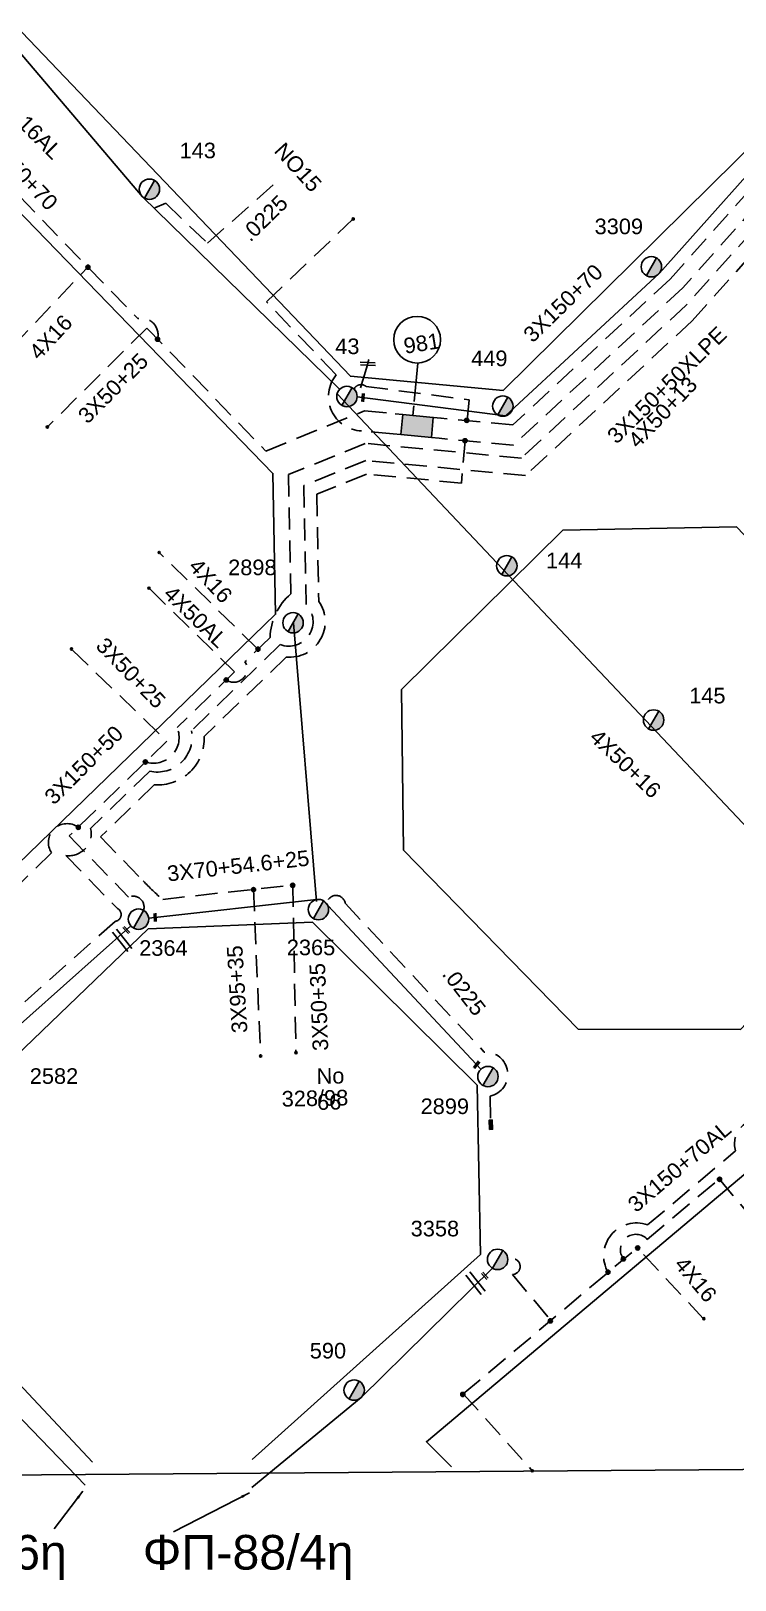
# Model space of a CAD drawing. Header units: millimetres. Extents: x 1421 to 13344, y 800 to 1949.
# Drawn here: x 11926.5 to 12007.7, y 858.4 to 1037.3 of the extents above; entities that cross this region are included whole.
import ezdxf

# ---------------------------------------------------------------- set-up
doc = ezdxf.new("R2010")
doc.units = ezdxf.units.MM
doc.linetypes.add('DASHED', pattern=[19.05, 12.7, -6.35])
for name, color, linetype in [('Link Box 4 Διευθύνσεων', 7, 'Continuous'), ('Pillar', 7, 'Continuous'), ('Άγνωστα', 7, 'Continuous'), ('Γυμνά εναέρια ΧΤ και ΦΟΠ (3Φ)   4x50+16AL', 7, 'Continuous'), ('Εναέρια παροχή ΧΤ 4x16', 7, 'SYN_LINE'), ('Επιγραφές - Σχήματα', 7, 'Continuous'), ('Καλωδια Χ.Τ 3x95+35', 7, 'DASHED'), ('Καλωδια Χ.Τ. 3x50+35', 7, 'Continuous'), ('Καλώδια ΧΤ   3x150+50CU', 7, 'DASHED'), ('Καλώδια ΧΤ   3x150+70AL', 7, 'DASHED'), ('Μηχανική τομή', 7, 'Continuous'), ('Στύλος ΦΜ', 7, 'Continuous'), ('Στύλος ΦΜ @ 1', 7, 'Continuous'), ('Συνδέσεις', 7, 'Continuous'), ('Συνεστραμμένα ΧΤ   3x70+54.6+25 AL', 7, 'SYN_LINE'), ('Τομή', 7, 'Continuous'), ('Υποσταθμός πόλεως', 7, 'Continuous'), ('Υπόβαθρο ΔΕΗ', 7, 'Continuous'), ('Υπόγεια καλώδια Παροχών ΧΤ   .0225', 7, 'DASHED'), ('Υπόγεια καλώδια Παροχών ΧΤ   4x16AL', 7, 'DASHED'), ('Υπόγεια καλώδια Παροχών ΧΤ   4x50AL', 7, 'DASHED')]:
    doc.layers.add(name, color=color, linetype=linetype)
doc.styles.get("Standard").update_dxf_attribs({"font": 'ARIAL.TTF'})
doc.linetypes.add('SYN_LINE', pattern='A,0.5,-0.0001,["/\\/\\/\\/",Standard,S=0.1,R=0,X=0,Y=-0.05],-0.25', length=0.7501)
doc.dimstyles.new('ISO-25', dxfattribs={"dimtxt": 2.5, "dimasz": 2.5, "dimexe": 1.25, "dimexo": 0.625, "dimtad": 1, "dimtxsty": 'Standard', "dimcen": 2.5, "dimadec": 0, "dimazin": 0, "dimtfac": 1, "dimtmove": 0, "dimatfit": 3, "dimfxl": 1, "dimarcsym": 0})

# ---------------------------------------------------------------- blocks, each defined once
blk = doc.blocks.new('LINK BOX 4 ΑΝΑΧΩΡΗΣΕΩΝ')
at = {"layer": 'Link Box 4 Διευθύνσεων', "ltscale": 40}
blk.add_hatch(color=256, dxfattribs=at).paths.add_polyline_path([(-3.54, 0), (-3.54, -4.67), (3.54, -4.67), (3.54, 0)])
for p, q in [((-3.54, 0), (-5.33, 0)), ((5.33, 0), (3.54, 0)), ((-3.54, -4.67), (-5.33, -4.67)), ((5.33, -4.67), (3.54, -4.67))]:
    blk.add_line(p, q, dxfattribs=at)
blk.add_lwpolyline([(-3.54, -4.67), (-3.54, 0), (3.54, 0), (3.54, -4.67)], close=True, dxfattribs=at)
blk = doc.blocks.new('ΥΠΑΡΧΩΝ ΤΣΙΜΕΝΤΕΝΙΟΣ ΣΤΥΛΟΣ')
at = {"layer": 'Στύλος ΦΜ'}
blk.add_hatch(color=7, dxfattribs=at).paths.add_polyline_path([(-1.29, -2.28, 0.574793), (2.62, 0, 0.268822), (1.3, 2.27)])
at = {"layer": 'Στύλος ΦΜ', "color": 7}
blk.add_line((-1.29, -2.28), (1.3, 2.27), dxfattribs=at)
blk.add_circle((0, 0), 2.62, dxfattribs=at)
at = {"layer": 'Στύλος ΦΜ', "flags": 4}
for tag, p in [('ΑΡΙΘΜΟΣ', (-4.68, 8.05)), ('ΤΥΠΟΣ', (-4.91, 3.03))]:
    blk.add_attdef(tag, p, '', height=4, dxfattribs=at)
blk = doc.blocks.new('_ΣΥΝΔΕΣΗ')
at = {"layer": 'Συνδέσεις', "linetype": 'SYN_LINE', "ltscale": 40}
blk.add_hatch(color=256, dxfattribs=at).paths.add_polyline_path([(0.5, -0.01, 1), (-0.5, -0.01, 1)])
at = {"layer": 'Συνδέσεις'}
blk.add_circle((0, -0.01), 0.5, dxfattribs=at)
blk = doc.blocks.new('τομή_')
at = {"layer": 'Επιγραφές - Σχήματα'}
for p, q in [((-1.29, -0.22), (0.13, 0.75)), ((-1.08, -0.46), (0.34, 0.51)), ((-0.66, 0.62), (-0.29, -0.37))]:
    blk.add_line(p, q, dxfattribs=at)
blk = doc.blocks.new('Pillar')
at = {"layer": 'Υποσταθμός πόλεως', "linetype": 'Continuous', "ltscale": 40}
blk.add_lwpolyline([(-8.6, 2.8), (8.6, 2.8), (8.6, -2.8), (-8.6, -2.8)], close=True, dxfattribs=at)
for points in [[(-5.8, 0), (-8.6, 2.8)], [(-8.6, -2.8), (-5.8, 0)], [(-5.8, 0), (5.8, 0)], [(5.8, 0), (8.6, 2.8)], [(8.6, -2.8), (5.8, 0)]]:
    blk.add_lwpolyline(points, dxfattribs=at)
at = {"layer": 'Pillar', "ltscale": 40}
blk.add_attdef('PILLAR', (-5.7, 3.7), '', height=2.52, dxfattribs=at)
blk = doc.blocks.new('ΜΗΧΑΝΙΚΗ ΤΟΜΗ')
at = {"layer": 'Μηχανική τομή', "ltscale": 40}
for p, q in [((-1.89, 0.78), (1.89, 0.78)), ((1.89, 0), (-1.89, 0))]:
    blk.add_line(p, q, dxfattribs=at)
blk = doc.blocks.new('ΤΟΜΗ')
at = {"layer": 'Τομή', "ltscale": 40}
for p, q in [((-5.68, 0), (5.68, 0)), ((5.68, -2.33), (-5.68, -2.33))]:
    blk.add_line(p, q, dxfattribs=at)

msp = doc.modelspace()

# ---------------------------------------------------------------- linework, layer by layer
at = {"layer": 'Άγνωστα', "color": 85, "linetype": 'DASHED', "ltscale": 0.2}
msp.add_lwpolyline([(11968.27652, 990.80535), (11964.62729, 991.1503, -0.617456947), (11961.69795, 997.62489), (11953.64437, 1006.0484), (11963.67068, 1015.63439)], format="xyb", dxfattribs=at)
msp.add_lwpolyline([(11939.84051, 1003.02892), (11928.35768, 991.60202)], dxfattribs=at)
at = {"layer": 'Άγνωστα', "color": 30}
msp.add_lwpolyline([(12037.19186, 916.14927), (12017.2031, 936.81258), (11961.81145, 995.42986)], dxfattribs=at)
at = {"layer": 'Άγνωστα', "color": 2, "linetype": 'SYN_LINE', "ltscale": 20}
msp.add_lwpolyline([(11959.44589, 936.78628), (11956.76847, 969.00047)], dxfattribs=at)
at = {"layer": 'Άγνωστα', "color": 2, "linetype": 'DASHED', "ltscale": 0.2}
msp.add_lwpolyline([(11931.22668, 965.86815), (11942.15294, 955.31905)], dxfattribs=at)
at = {"layer": 'Άγνωστα', "color": 1, "linetype": 'DASHED', "ltscale": 0.2}
for points in [[(11994.88721, 895.48533, -0.960632536), (11997.61911, 897.7819), (12005.8136, 904.67056)], [(11981.51665, 895.4256, -1.30555284), (11982.04813, 893.71411), (11986.49197, 888.4279)]]:
    msp.add_lwpolyline(points, format="xyb", dxfattribs=at)
for points in [[(11976.37923, 879.92666), (11996.46481, 896.81153)], [(11976.37923, 879.92666), (11984.33691, 871.05755)]]:
    msp.add_lwpolyline(points, dxfattribs=at)
at = {"layer": 'Γυμνά εναέρια ΧΤ και ΦΟΠ (3Φ)   4x50+16AL', "color": 6, "linetype": 'Continuous', "ltscale": 0.2}
msp.add_lwpolyline([(11964.1225, 995.08207), (11981.25772, 992.88174), (11999.01802, 1009.38002), (12014.77934, 1027.00457), (12038.72803, 1050.62555)], dxfattribs=at)
at = {"layer": 'Γυμνά εναέρια ΧΤ και ΦΟΠ (3Φ)   4x50+16AL', "color": 173, "linetype": 'Continuous', "ltscale": 0.2}
msp.add_lwpolyline([(11912.97977, 1049.22077), (11939.34872, 1018.19003), (11962.10327, 995.94867)], dxfattribs=at)
at = {"layer": 'Γυμνά εναέρια ΧΤ και ΦΟΠ (3Φ)   4x50+16AL', "color": 151, "linetype": 'Continuous', "ltscale": 0.2}
msp.add_lwpolyline([(11903.17393, 901.66898), (11922.41794, 920.12603), (11938.00052, 933.97531)], dxfattribs=at)
at = {"layer": 'Γυμνά εναέρια ΧΤ και ΦΟΠ (3Φ)   4x50+16AL', "color": 1, "linetype": 'Continuous', "ltscale": 0.2}
msp.add_lwpolyline([(11902.4705, 900.72475), (11918.40873, 884.23387), (11932.72125, 869.39913)], dxfattribs=at)
at = {"layer": 'Καλωδια Χ.Τ 3x95+35', "color": 5, "linetype": 'DASHED', "ltscale": 0.2}
msp.add_lwpolyline([(11952.15861, 938.20958), (11952.97469, 918.8145)], dxfattribs=at)
at = {"layer": 'Καλωδια Χ.Τ. 3x50+35', "color": 5, "linetype": 'DASHED', "ltscale": 0.2}
msp.add_lwpolyline([(11956.68875, 938.71185), (11957.05511, 919.41424)], dxfattribs=at)
at = {"layer": 'Καλώδια ΧΤ   3x150+50CU', "color": 30, "linetype": 'DASHED', "ltscale": 0.2}
for points in [[(12043.36525, 1028.59382), (12031.05664, 1040.88937), (12017.3562, 1027.37639, -0.599118364), (12014.56317, 1024.70225), (12000.24338, 1008.68965), (11982.10742, 991.8424), (11973.80091, 992.62758)], [(11963.76598, 995.9704, -0.500339336), (11965.14772, 996.2819), (11977.04788, 994.75381), (11976.81992, 992.3422)]]:
    msp.add_lwpolyline(points, format="xyb", dxfattribs=at)
at = {"layer": 'Καλώδια ΧΤ   3x150+50CU', "color": 2, "linetype": 'DASHED', "ltscale": 0.2}
for points in [[(12042.4865, 1027.71413), (12031.1751, 1039.01353), (12018.6159, 1026.62618, -0.353972988), (12017.44843, 1022.83451), (12002.10082, 1005.67258), (11983.08063, 988.00394), (11965.06554, 989.70681), (11956.19811, 986.10036), (11956.45848, 972.32592, 0.206167672), (11954.0674, 967.30517), (11951.17351, 964.49909, -0.817284443), (11949.00561, 962.39699)], [(11949.96509, 963.32735), (11943.33013, 956.89376, -0.644588921), (11939.66802, 952.90954)], [(11942.15294, 955.31905), (11930.86668, 944.37531), (11937.72689, 937.30039, -0.64924258), (11939.46641, 935.7796)], [(11931.90718, 945.38424, 0.837742832), (11928.84377, 942.41379), (11916.46736, 930.413)]]:
    msp.add_lwpolyline(points, format="xyb", dxfattribs=at)
at = {"layer": 'Καλώδια ΧΤ   3x150+50CU', "color": 5, "linetype": 'DASHED', "ltscale": 0.2}
msp.add_lwpolyline([(12039.88121, 1025.10608), (12034.47736, 1030.50972), (12021.4827, 1017.58076), (12015.42269, 1023.00012), (12001.71121, 1007.66774), (11982.1475, 989.4942), (11973.58127, 990.30392)], dxfattribs=at)
at = {"layer": 'Καλώδια ΧΤ   3x150+50CU', "color": 151, "linetype": 'DASHED', "ltscale": 0.2}
msp.add_lwpolyline([(12039.01098, 1024.23492), (12034.67827, 1028.56304), (12021.83764, 1015.78731), (12017.18053, 1019.95208), (12002.7944, 1003.86529), (11983.55324, 985.99138), (11965.10579, 987.73512), (11957.96388, 984.83045), (11958.2232, 971.11127, -0.800046045), (11955.24216, 966.4646), (11944.98758, 956.52124, -0.540078323), (11940.16952, 951.84941), (11933.3537, 945.24044, -0.522710634), (11930.50822, 942.10935), (11936.41477, 936.01793, -0.746319138), (11936.18314, 934.50838), (11918.93713, 919.18071, 0.677115078), (11920.0843, 916.0525)], format="xyb", dxfattribs=at)
at = {"layer": 'Καλώδια ΧΤ   3x150+50CU', "color": 85, "linetype": 'DASHED', "ltscale": 0.2}
msp.add_lwpolyline([(11939.84051, 1003.02892), (11953.57268, 988.82826), (11964.96736, 993.46256), (11968.49616, 993.12901)], dxfattribs=at)
at = {"layer": 'Καλώδια ΧΤ   3x150+50CU', "color": 5, "linetype": 'DASHED', "ltscale": 0.2}
msp.add_lwpolyline([(11976.5884, 990.01968), (11976.16589, 985.12247), (11965.18459, 986.16047), (11959.45666, 983.83088), (11959.69045, 971.46268, -0.641271076), (11955.92637, 965.03399), (11946.47212, 955.86666, -0.447340962), (11940.70087, 950.27056), (11934.50518, 944.26291), (11939.43429, 939.17953, 0.037772669), (11941.67598, 937.04733), (11956.68875, 938.71185)], format="xyb", dxfattribs=at)
at = {"layer": 'Καλώδια ΧΤ   3x150+70AL', "color": 85, "linetype": 'DASHED', "ltscale": 0.2}
msp.add_lwpolyline([(11898.64418, 1045.63074), (11938.78726, 1004.1181, -0.559663038), (11941.07988, 1001.74727)], format="xyb", dxfattribs=at)
at = {"layer": 'Καλώδια ΧΤ   3x150+70AL', "color": 1, "linetype": 'DASHED', "ltscale": 0.2}
msp.add_lwpolyline([(11993.09532, 893.97898, -0.700508494), (11997.64805, 899.45099), (12007.81315, 907.99624, -1.105620224), (12013.2023, 909.10552), (12016.72533, 909.29474, -0.626719117), (12020.66722, 909.48527)], format="xyb", dxfattribs=at)
at = {"layer": 'Συνεστραμμένα ΧΤ   3x70+54.6+25 AL', "color": 2, "linetype": 'SYN_LINE', "ltscale": 20}
for points in [[(11940.05293, 934.87333), (11959.42635, 937.02133)], [(11960.17679, 936.88101), (11960.23547, 936.88687), (11978.40725, 917.42854)]]:
    msp.add_lwpolyline(points, dxfattribs=at)
at = {"layer": 'Συνεστραμμένα ΧΤ   3x70+54.6+25 AL', "color": 173, "linetype": 'SYN_LINE', "ltscale": 20}
msp.add_lwpolyline([(11979.75857, 894.44249), (11964.573, 879.50638), (11951.96903, 869.11752)], dxfattribs=at)
at = {"layer": 'Υπόβαθρο ΔΕΗ'}
for points in [[(10840.03143, 862.30832), (12828.1383, 877.43934), (12848.3754, 1876.73506)], [(11922.09142, 1040.61581), (11996.14841, 1112.31541), (12046.73207, 1060.78301), (11980.97714, 995.80187), (11963.34289, 997.46951), (11922.09142, 1040.61581)], [(11842.99257, 965.02714), (11911.55255, 1030.41226), (11954.40009, 986.23133), (11954.70726, 969.98065), (11895.08113, 912.16411), (11842.99257, 965.02714)], [(11965.19024, 998.38548), (11964.52531, 996.13032)], [(11971.13985, 998.98704), (11970.71832, 994.52751)], [(11970.67198, 994.03729), (11970.56762, 992.9332)], [(11969.22355, 961.27823), (11987.8677, 979.68938), (12007.92682, 980.06391), (12025.9365, 961.23024), (12026.37765, 941.0064), (12008.37661, 922.00846), (11989.62977, 922.07088), (11969.4783, 942.71631), (11969.22355, 961.27823)], [(11933.56158, 872.06869), (11906.2294, 901.19147), (11940.01201, 933.64785), (11958.97842, 934.41264), (11977.97582, 915.59486), (11978.37069, 896.04796), (11952.0134, 872.36947)], [(11975.02015, 871.51196), (11972.11656, 874.4124), (12011.41516, 907.44863), (12029.72253, 908.33351), (12059.42528, 877.85035), (12054.19919, 873.2514)]]:
    msp.add_lwpolyline(points, dxfattribs=at)
msp.add_circle((11971.04328, 1001.68327), 2.69796, dxfattribs=at)
at = {"layer": 'Υπόγεια καλώδια Παροχών ΧΤ   .0225', "color": 173, "ltscale": 0.2}
msp.add_lwpolyline([(11940.76728, 1016.89569), (11942.01545, 1017.43928), (11946.83873, 1012.82051), (11954.71594, 1019.83075)], dxfattribs=at)
at = {"layer": 'Υπόγεια καλώδια Παροχών ΧΤ   .0225', "color": 2, "linetype": 'DASHED', "ltscale": 0.2}
msp.add_lwpolyline([(11960.61209, 936.5442, -0.872007911), (11962.74224, 936.59778), (11978.79614, 919.40728, -0.927941095), (11979.48195, 914.33114), (11979.53762, 911.57527)], format="xyb", dxfattribs=at)
at = {"layer": 'Υπόγεια καλώδια Παροχών ΧΤ   4x16AL', "color": 85, "linetype": 'DASHED', "ltscale": 0.2}
msp.add_lwpolyline([(11924.36794, 1000.89287), (11933.03941, 1010.06205)], dxfattribs=at)
at = {"layer": 'Υπόγεια καλώδια Παροχών ΧΤ   4x16AL', "color": 2, "linetype": 'DASHED', "ltscale": 0.2}
msp.add_lwpolyline([(11952.6646, 965.94494), (11941.23837, 977.14289)], dxfattribs=at)
at = {"layer": 'Υπόγεια καλώδια Παροχών ΧΤ   4x16AL', "color": 1, "linetype": 'DASHED', "ltscale": 0.2}
for points in [[(12005.92639, 904.76538), (12012.84952, 896.44129)], [(12004.10391, 888.62127), (11996.46481, 896.81153), (11996.46481, 896.81153)]]:
    msp.add_lwpolyline(points, dxfattribs=at)
at = {"layer": 'Υπόγεια καλώδια Παροχών ΧΤ   4x50AL', "color": 2, "ltscale": 0.2}
msp.add_lwpolyline([(11940.18567, 972.89455), (11949.96509, 963.32735), (11949.96509, 963.32735), (11949.96509, 963.32735), (11949.96509, 963.32735), (11949.96509, 963.32735), (11949.96509, 963.32735)], dxfattribs=at)

# ---------------------------------------------------------------- block references
at = {"layer": 'Link Box 4 Διευθύνσεων', "xscale": 0.4999999999999998, "yscale": 0.4999999999999998, "zscale": 0.4999999999999998, "rotation": 354.6001778555353}
msp.add_blockref('LINK BOX 4 ΑΝΑΧΩΡΗΣΕΩΝ', (11971.14853, 992.87829), dxfattribs=at)
at = {"layer": 'Pillar', "xscale": 0.06198561426907171, "yscale": 0.06198561426907171, "zscale": 0.06198561426907171, "rotation": 273.4949993038707}
msp.add_blockref('Pillar', (11979.55726, 911.02508), dxfattribs=at)
at = {"layer": 'Επιγραφές - Σχήματα', "rotation": 323.2374088065204}
msp.add_blockref('τομή_', (11965.64585, 998.50381), dxfattribs=at)
at = {"layer": 'Μηχανική τομή'}
for p, xscale, yscale, zscale, rotation in [((11964.89049, 994.98345), 0.2499999999999189, 0.2499999999999189, 0.2499999999999189, 83.99683498996195), ((11937.40193, 933.4433), 0.2500000000001928, 0.2500000000001928, 0.2500000000001928, 312.6268794242704), ((11940.88633, 934.96573), 0.249999999999919, 0.249999999999919, 0.249999999999919, 92.60409735626048), ((11977.9837, 917.89242), 0.249999999999919, 0.249999999999919, 0.249999999999919, 50.9187230584016), ((11978.79109, 893.49992), 0.2500000000001928, 0.2500000000001928, 0.2500000000001928, 312.6268794242704)]:
    msp.add_blockref('ΜΗΧΑΝΙΚΗ ΤΟΜΗ', p, dxfattribs=dict(at, xscale=xscale, yscale=yscale, zscale=zscale, rotation=rotation))
at = {"layer": 'Στύλος ΦΜ @ 1', "ltscale": 40}
ref = msp.add_blockref('ΥΠΑΡΧΩΝ ΤΣΙΜΕΝΤΕΝΙΟΣ ΣΤΥΛΟΣ', (11940.13886, 1019.06342), dxfattribs=dict(at, xscale=0.4499999999998181, yscale=0.4499999999998181, zscale=0.4499999999998181))
ref.add_attrib('ΤΥΠΟΣ', '143', (11943.61783, 1022.63689), dxfattribs={"layer": 'Στύλος ΦΜ', "height": 1.8, "flags": 4})
ref = msp.add_blockref('ΥΠΑΡΧΩΝ ΤΣΙΜΕΝΤΕΝΙΟΣ ΣΤΥΛΟΣ', (11998.09041, 1010.10574), dxfattribs=dict(at, xscale=0.4499999999998181, yscale=0.4499999999998181, zscale=0.4499999999998181))
ref.add_attrib('ΤΥΠΟΣ', '3309', (11991.53417, 1013.86715), dxfattribs={"layer": 'Στύλος ΦΜ', "height": 1.8, "flags": 4})
ref = msp.add_blockref('ΥΠΑΡΧΩΝ ΤΣΙΜΕΝΤΕΝΙΟΣ ΣΤΥΛΟΣ', (11962.94553, 995.12541), dxfattribs=dict(at, xscale=0.4499999999998181, yscale=0.4499999999998181, zscale=0.4499999999998181))
ref.add_attrib('ΤΥΠΟΣ', '43', (11961.5931, 1000.02052), dxfattribs={"layer": 'Στύλος ΦΜ', "height": 1.8, "flags": 4})
ref = msp.add_blockref('ΥΠΑΡΧΩΝ ΤΣΙΜΕΝΤΕΝΙΟΣ ΣΤΥΛΟΣ', (11980.94021, 994.01591), dxfattribs=dict(at, xscale=0.4499999999998181, yscale=0.4499999999998181, zscale=0.4499999999998181))
ref.add_attrib('ΤΥΠΟΣ', '449', (11977.28532, 998.62804), dxfattribs={"layer": 'Στύλος ΦΜ', "height": 1.8, "flags": 4})
ref = msp.add_blockref('ΥΠΑΡΧΩΝ ΤΣΙΜΕΝΤΕΝΙΟΣ ΣΤΥΛΟΣ', (11981.40346, 975.57791), dxfattribs=dict(at, xscale=0.4499999999998181, yscale=0.4499999999998181, zscale=0.4499999999998181))
ref.add_attrib('ΤΥΠΟΣ', '144', (11985.92673, 975.28534), dxfattribs={"layer": 'Στύλος ΦΜ', "height": 1.8, "flags": 4})
ref = msp.add_blockref('ΥΠΑΡΧΩΝ ΤΣΙΜΕΝΤΕΝΙΟΣ ΣΤΥΛΟΣ', (11956.7204, 968.99094), dxfattribs=dict(at, xscale=0.4499999999998181, yscale=0.4499999999998181, zscale=0.4499999999998181))
ref.add_attrib('ΤΥΠΟΣ', '2898', (11949.22648, 974.48699), dxfattribs={"layer": 'Στύλος ΦΜ', "height": 1.8, "flags": 4})
ref = msp.add_blockref('ΥΠΑΡΧΩΝ ΤΣΙΜΕΝΤΕΝΙΟΣ ΣΤΥΛΟΣ', (11998.3499, 957.7615), dxfattribs=dict(at, xscale=0.4499999999998181, yscale=0.4499999999998181, zscale=0.4499999999998181))
ref.add_attrib('ΤΥΠΟΣ', '145', (12002.45303, 959.68003), dxfattribs={"layer": 'Στύλος ΦΜ', "height": 1.8, "flags": 4})
ref = msp.add_blockref('ΥΠΑΡΧΩΝ ΤΣΙΜΕΝΤΕΝΙΟΣ ΣΤΥΛΟΣ', (11938.88085, 934.75771), dxfattribs=dict(at, xscale=0.4499999999998181, yscale=0.4499999999998181, zscale=0.4499999999998181))
ref.add_attrib('ΤΥΠΟΣ', '2364', (11938.95791, 930.52933), dxfattribs={"layer": 'Στύλος ΦΜ', "height": 1.8, "flags": 4})
ref = msp.add_blockref('ΥΠΑΡΧΩΝ ΤΣΙΜΕΝΤΕΝΙΟΣ ΣΤΥΛΟΣ', (11959.64991, 935.86498), dxfattribs=dict(at, xscale=0.4499999999998181, yscale=0.4499999999998181, zscale=0.4499999999998181))
ref.add_attrib('ΤΥΠΟΣ', '2365', (11955.9993, 930.59716), dxfattribs={"layer": 'Στύλος ΦΜ', "height": 1.8, "flags": 4})
ref = msp.add_blockref('ΥΠΑΡΧΩΝ ΤΣΙΜΕΝΤΕΝΙΟΣ ΣΤΥΛΟΣ', (11923.32511, 919.37491), dxfattribs=dict(at, xscale=0.4499999999998181, yscale=0.4499999999998181, zscale=0.4499999999998181))
ref.add_attrib('ΤΥΠΟΣ', '2582', (11926.3254, 915.74228), dxfattribs={"layer": 'Στύλος ΦΜ', "height": 1.8, "flags": 4})
ref = msp.add_blockref('ΥΠΑΡΧΩΝ ΤΣΙΜΕΝΤΕΝΙΟΣ ΣΤΥΛΟΣ', (11979.22674, 916.58262), dxfattribs=dict(at, xscale=0.4499999999998181, yscale=0.4499999999998181, zscale=0.4499999999998181))
ref.add_attrib('ΤΥΠΟΣ', '2899', (11971.44578, 912.25133), dxfattribs={"layer": 'Στύλος ΦΜ', "height": 1.8, "flags": 4})
ref = msp.add_blockref('ΥΠΑΡΧΩΝ ΤΣΙΜΕΝΤΕΝΙΟΣ ΣΤΥΛΟΣ', (11980.33961, 895.46696), dxfattribs=dict(at, xscale=0.4499999999998181, yscale=0.4499999999998181, zscale=0.4499999999998181))
ref.add_attrib('ΤΥΠΟΣ', '3358', (11970.30186, 898.12855), dxfattribs={"layer": 'Στύλος ΦΜ', "height": 1.8, "flags": 4})
ref = msp.add_blockref('ΥΠΑΡΧΩΝ ΤΣΙΜΕΝΤΕΝΙΟΣ ΣΤΥΛΟΣ', (11963.77524, 880.37282), dxfattribs=dict(at, xscale=0.4499999999998181, yscale=0.4499999999998181, zscale=0.4499999999998181))
ref.add_attrib('ΤΥΠΟΣ', '590', (11958.65048, 884.02494), dxfattribs={"layer": 'Στύλος ΦΜ', "height": 1.8, "flags": 4})
at = {"layer": 'Συνδέσεις'}
for p, xscale, yscale, zscale in [((11963.67068, 1015.63439), 0.25, 0.25, 0.25), ((11933.03796, 1010.06059), 0.4777242751394019, 0.4777242751394019, 0.4777242751394019), ((11941.07842, 1001.74581), 0.4777242751394019, 0.4777242751394019, 0.4777242751394019), ((11928.35768, 991.60202), 0.25, 0.25, 0.25), ((11976.77471, 992.36781), 0.4777242751394019, 0.4777242751394019, 0.4777242751394019), ((11976.58669, 990.01984), 0.4777242751394019, 0.4777242751394019, 0.4777242751394019), ((11941.26924, 977.11263), 0.25, 0.25, 0.25), ((11940.09538, 972.98303), 0.25, 0.25, 0.25), ((11931.13638, 965.95664), 0.25, 0.25, 0.25), ((11952.6646, 965.94494), 0.4777242751394019, 0.4777242751394019, 0.4777242751394019), ((11949.00561, 962.39699), 0.4777242751394019, 0.4777242751394019, 0.4777242751394019), ((11939.66802, 952.90954), 0.4777242751394019, 0.4777242751394019, 0.4777242751394019), ((11931.92195, 945.37851), 0.4777242751394019, 0.4777242751394019, 0.4777242751394019), ((11952.15418, 938.16509), 0.4777242751394019, 0.4777242751394019, 0.4777242751394019), ((11956.68431, 938.66737), 0.4777242751394019, 0.4777242751394019, 0.4777242751394019), ((11952.97313, 918.94237), 0.25, 0.25, 0.25), ((11957.05652, 919.33971), 0.25, 0.25, 0.25), ((12005.95843, 904.72686), 0.4777242751394019, 0.4777242751394019, 0.4777242751394019), ((11996.50956, 896.78371), 0.4777242751394019, 0.4777242751394019, 0.4777242751394019), ((11994.85424, 895.52928), 0.4777242751394019, 0.4777242751394019, 0.4777242751394019), ((11993.08086, 893.99861), 0.4777242751394019, 0.4777242751394019, 0.4777242751394019), ((11986.42202, 888.3691), 0.4777242751394019, 0.4777242751394019, 0.4777242751394019), ((12004.14047, 888.61676), 0.25, 0.25, 0.25), ((11976.31762, 879.87487), 0.4777242751394019, 0.4777242751394019, 0.4777242751394019), ((11984.33691, 871.05755), 0.25, 0.25, 0.25)]:
    msp.add_blockref('_ΣΥΝΔΕΣΗ', p, dxfattribs=dict(at, xscale=xscale, yscale=yscale, zscale=zscale))
at = {"layer": 'Τομή', "xscale": 0.2499999999999669, "yscale": 0.2499999999999669, "zscale": 0.2499999999999669, "rotation": 308.1680509152084}
for p in [(11937.22617, 932.48857), (11978.02291, 892.89833)]:
    msp.add_blockref('ΤΟΜΗ', p, dxfattribs=at)

# ---------------------------------------------------------------- texts
at = {"layer": 'Άγνωστα', "color": 7, "char_height": 1.8, "attachment_point": 1}
for s, gutter_width, insert, rotation in [('3X150+70', 12.5, (11921.75789, 1026.03895), 313.678584), ('NO15', 12.5, (11955.76128, 1024.64135), 312.3188017), ('3X150+70', 12.5, (11983.13147, 1002.52869), 44.2624859), ('981', 12.5, (11969.36568, 1001.82742), 9.0165632), ('3X150+50XLPE', 12.5, (11992.80869, 990.83125), 44.2624859), ('3X50+25', 12.5, (11931.72035, 993.13606), 44.9847895), ('4X50+13', 12.5, (11995.23111, 990.26935), 46.2596131), ('3X50+25', 12.5, (11935.12543, 967.46583), 314.1713957), ('3X150+50', 12.5, (11927.84306, 949.13295), 44.9847895), ('4X50+16', 12.5, (11992.0623, 956.88981), 316.2596131), ('3X70+54.6+25', 12.5, (11942.08637, 940.8993), 6.4354781), ('3X95+35', 12.5, (11949.66717, 921.54913), 93.4389445), ('3X50+35', 12.5, (11958.99262, 919.51216), 92.1982463), ('328/98', 1.86637, (11955.39136, 914.90763), 1.1707069)]:
    msp.add_mtext_dynamic_manual_height_columns(s, width=1.8, gutter_width=gutter_width, heights=[0.04535], dxfattribs=dict(at, insert=insert, rotation=rotation))
at = {"layer": 'Άγνωστα', "color": 7}
note = msp.add_mtext_dynamic_manual_height_columns('No ', width=1.8, gutter_width=1.86637, heights=[0.04535, 0], dxfattribs=dict(at, insert=(11955.74936, 917.45208), char_height=1.8, attachment_point=1, rotation=1.1707069))
for column, words in zip(note.columns.linked_columns, ['66']):
    column.text = words
at = {"layer": 'Εναέρια παροχή ΧΤ 4x16', "color": 7, "char_height": 1.8, "attachment_point": 1}
for insert, rotation in [((11926.08517, 1000.4514), 47.126299), ((11945.87503, 976.61912), 312.8966684), ((12002.01466, 895.98262), 310.067693)]:
    msp.add_mtext_dynamic_manual_height_columns('4X16', width=1.8, gutter_width=12.5, heights=[0.04535], dxfattribs=dict(at, insert=insert, rotation=rotation))
at = {"layer": 'Επιγραφές - Σχήματα', "ltscale": 0.2, "char_height": 4, "width": 19.6718533, "attachment_point": 1}
for s, insert in [('ΦΠ-88/6η', (11906.28239, 863.64271)), ('ΦΠ-88/4η', (11939.36673, 863.64271))]:
    msp.add_mtext(s, dxfattribs=dict(at, insert=insert))
at = {"layer": 'Καλώδια ΧΤ   3x150+70AL', "color": 7, "char_height": 1.8, "attachment_point": 1}
for s, insert, rotation in [('4X50+16AL', (11920.88249, 1032.9668), 314.9847895), ('3X150+70AL', (11995.16679, 902.16465), 40.2792158)]:
    msp.add_mtext_dynamic_manual_height_columns(s, width=1.8, gutter_width=12.5, heights=[0.04535], dxfattribs=dict(at, insert=insert, rotation=rotation))
at = {"layer": 'Υπόγεια καλώδια Παροχών ΧΤ   .0225', "color": 7, "char_height": 1.8, "attachment_point": 1}
for insert, rotation in [((11950.52142, 1014.17411), 44.2624859), ((11975.26556, 929.49007), 307.7885459)]:
    msp.add_mtext_dynamic_manual_height_columns('.0225', width=1.8, gutter_width=12.5, heights=[0.04535], dxfattribs=dict(at, insert=insert, rotation=rotation))
at = {"layer": 'Υπόγεια καλώδια Παροχών ΧΤ   4x50AL', "color": 7, "insert": (11942.89192, 973.46048), "char_height": 1.8, "attachment_point": 1, "rotation": 315.8607664}
msp.add_mtext_dynamic_manual_height_columns('4X50AL', width=1.8, gutter_width=12.5, heights=[0.04535], dxfattribs=at)

# ---------------------------------------------------------------- leaders
at = {"layer": 'Επιγραφές - Σχήματα', "ltscale": 40}
for points in [[(11932.46401, 868.7109), (11929.15381, 864.35745)], [(11951.69042, 868.50862), (11942.92332, 863.99001)]]:
    msp.add_leader(points, dimstyle='ISO-25', override={"dimasz": 1, "dimtad": 0}, dxfattribs=at)

doc.saveas('drawing.dxf')
